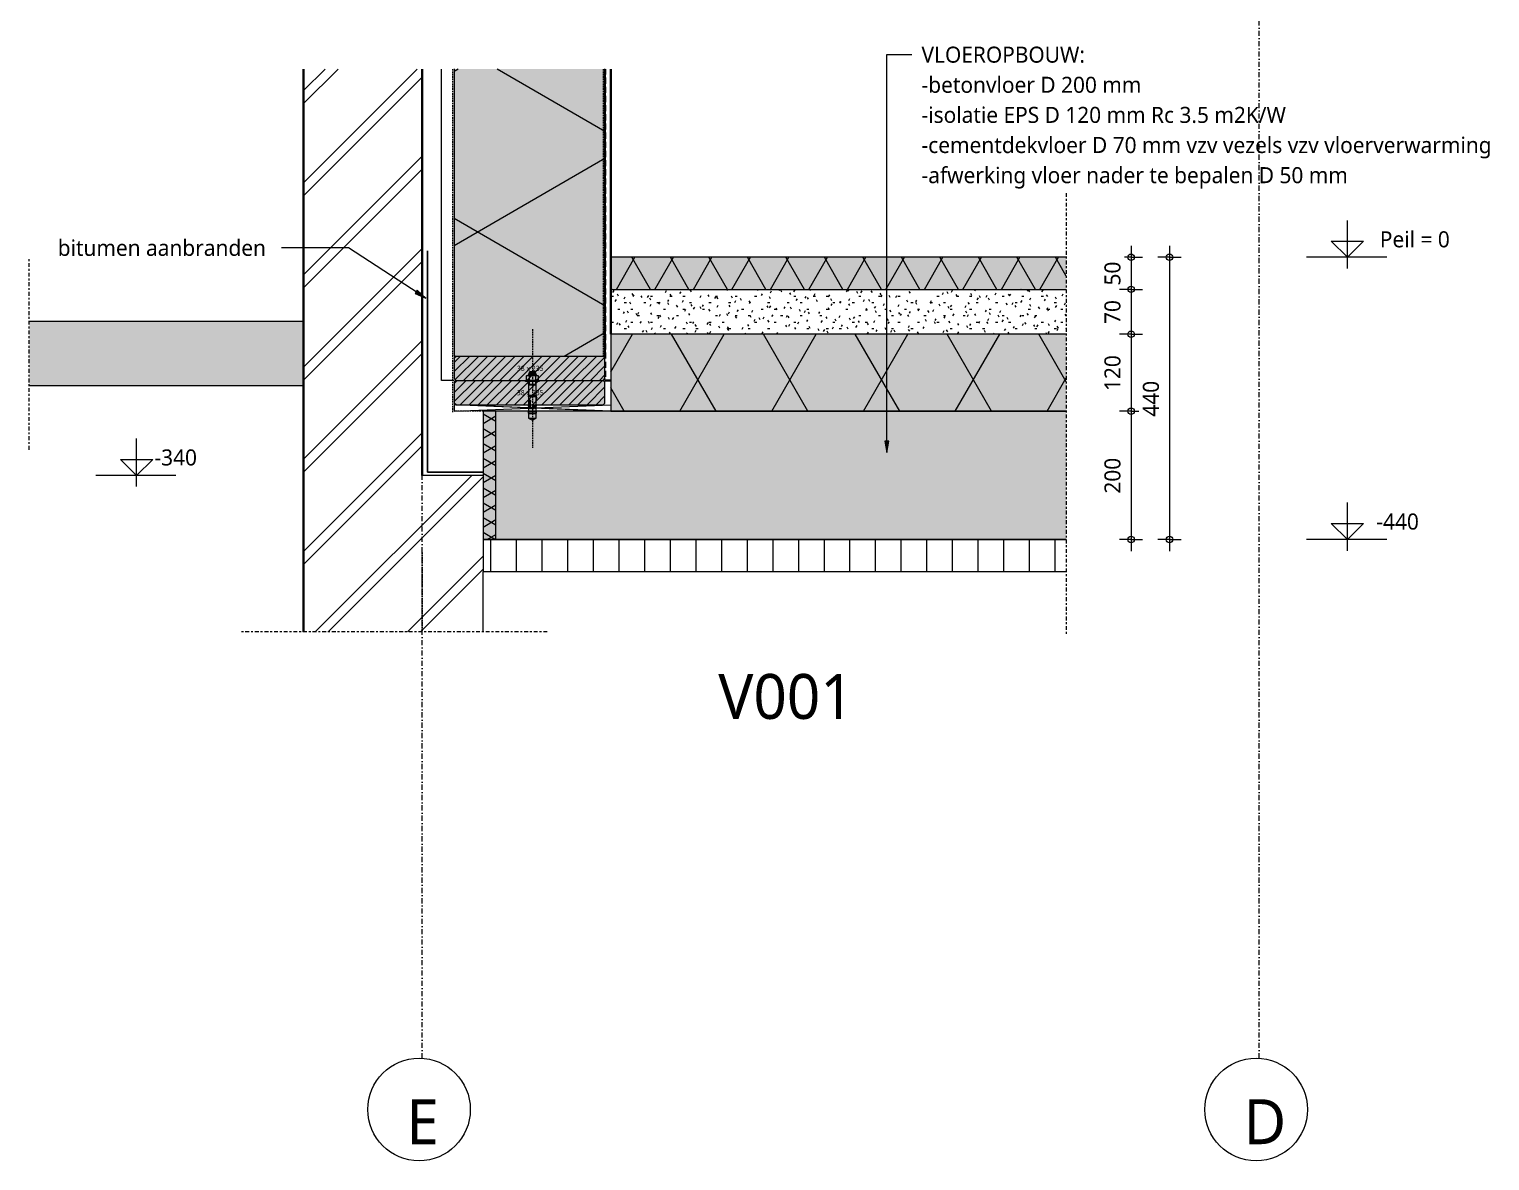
# Model space of a CAD drawing. Header units: millimetres. Extents: x 1789 to 13769, y 2055 to 27197.
# Drawn here: x 2120 to 4398, y 20851 to 22616 of the extents above; entities that cross this region are included whole.
import ezdxf

# ---------------------------------------------------------------- set-up
doc = ezdxf.new("R2010")
doc.units = ezdxf.units.MM
for name, pattern in [('MV_center', [15, 6, -3, 3, -3]), ('MV_hidden', [3.75, 2.5, -1.25]), ('MV_stramien', [16, 8, -4, 0, -4])]:
    doc.linetypes.add(name, pattern=pattern)
for name, color, linetype, lineweight in [('A-ANNO-DIMS', 211, 'Continuous', 13), ('A-ANNO-DIMS-10', 211, 'Continuous', 13), ('A-ANNO-NOTE', 131, 'Continuous', 18), ('A-DETL', 90, 'Continuous', 13), ('A-DETL-GENF', 92, 'Continuous', 18), ('A-DETL-MEDM', 33, 'Continuous', 18), ('G-ANNO-TEXT', 231, 'Continuous', 13)]:
    doc.layers.add(name, color=color, linetype=linetype, lineweight=lineweight)
doc.styles.add('Segoe UI', font='segoeui.ttf', dxfattribs={"height": 8})
doc.styles.add('Segoe UI_2', font='segoeui.ttf', dxfattribs={"height": 25})
doc.styles.add('Segoe UI_3', font='segoeui.ttf', dxfattribs={"height": 70})
doc.styles.add('Segoe UI_B', font='segoeui.ttf', dxfattribs={"height": 25})
doc.dimstyles.new('2_5_mm_1', dxfattribs={"dimscale": 304.8, "dimtxt": 26.184099, "dimasz": 0.032808, "dimexe": 0.059055, "dimexo": 0.0625, "dimgap": 0.029528, "dimtad": 1, "dimdec": 0, "dimzin": 0, "dimdsep": 46, "dimtxsty": 'Segoe UI_2', "dimblk1": 'DOTBLANK', "dimblk2": 'DOTBLANK', "dimsah": 1, "dimcen": 0.09, "dimdle": 0.059055, "dimazin": 0, "dimtfac": 1, "dimtdec": 4, "dimtix": 1, "dimtmove": 0, "dimatfit": 3, "dimfxl": 0.059055, "dimfxlon": 1, "dimtvp": 1, "dimtfill": 1, "dimtolj": 1, "dimtzin": 0, "dimarcsym": 2})

# ---------------------------------------------------------------- blocks, each defined once
blk = doc.blocks.new('NLRS_00_DI_maskeer - Type 1-4234634-Details Restauratie 1-10')
at = {"layer": 'A-DETL-GENF', "linetype": 'MV_center'}
blk.add_line((200, 0), (-100, 0), dxfattribs=at)
blk = doc.blocks.new('NLRS_00_DI_maskeer - Type 1-4234650-Details Restauratie 1-10')
at = {"layer": 'A-DETL-GENF', "linetype": 'MV_center'}
blk.add_line((380, 0), (-100, 0), dxfattribs=at)
blk = doc.blocks.new('42 isolatie - Type 1-3775360-Details Restauratie 1-10')
at = {"layer": 'A-DETL-GENF'}
blk.add_hatch(color=256, dxfattribs=at).paths.add_polyline_path([(200.3, 20.8), (0.3, 20.8), (0.3, 0.8), (200.3, 0.8)])
at = {"layer": 'A-DETL-GENF', "lineweight": 13}
h = blk.add_hatch(dxfattribs=at)
h.set_pattern_fill('FP_32', color=256, style=0, pattern_type=2)
h.set_pattern_definition([(60, (-2355.522, 120.812), (-17.32051, 10), []), (120, (-2355.522, 120.812), (-17.32051, -10), [])])
h.paths.add_polyline_path([(200.3, 20.8), (0.3, 20.8), (0.3, 0.8), (200.3, 0.8)])
at = {"layer": 'A-DETL-GENF'}
for p, q in [((200.3, 20.8), (0.3, 20.8)), ((0.3, 20.8), (0.3, 0.8)), ((200.3, 20.8), (0.3, 20.8)), ((0.3, 20.8), (0.3, 0.8)), ((0.3, 0.8), (200.3, 0.8)), ((0.3, 0.8), (200.3, 0.8)), ((200.3, 0.8), (200.3, 20.8))]:
    blk.add_line(p, q, dxfattribs=at)
blk = doc.blocks.new('42 isolatie - Type 1-3773478-Details Restauratie 1-10')
at = {"layer": 'A-DETL-GENF'}
blk.add_hatch(color=256, dxfattribs=at).paths.add_polyline_path([(710.8, 0.8), (710.8, 50.8), (0.3, 50.8), (0.3, 0.8)])
at = {"layer": 'A-DETL-GENF', "lineweight": 13}
h = blk.add_hatch(dxfattribs=at)
h.set_pattern_fill('FP_24', color=256, style=0, pattern_type=2)
h.set_pattern_definition([(60, (0, 0), (-45.0333, 26), []), (120, (0, 0), (-45.0333, -26), [])])
h.paths.add_polyline_path([(710.8, 0.8), (710.8, 50.8), (0.3, 50.8), (0.3, 0.8)])
at = {"layer": 'A-DETL-GENF'}
for p, q in [((710.8, 50.8), (0.3, 50.8)), ((0.3, 50.8), (0.3, 0.8)), ((710.8, 50.8), (0.3, 50.8)), ((0.3, 50.8), (0.3, 0.8)), ((0.3, 0.8), (710.8, 0.8)), ((0.3, 0.8), (710.8, 0.8))]:
    blk.add_line(p, q, dxfattribs=at)
blk = doc.blocks.new('42 isolatie - Type 1-3773431-Details Restauratie 1-10')
at = {"layer": 'A-DETL-GENF'}
blk.add_hatch(color=256, dxfattribs=at).paths.add_polyline_path([(0.3, 3.6), (0.3, 0.8), (447.8, 0.8), (447.8, 235.8), (0.3, 235.8), (0.3, 219.7)])
at = {"layer": 'A-DETL-GENF', "lineweight": 13}
h = blk.add_hatch(dxfattribs=at)
h.set_pattern_fill('FP_20', color=256, style=0, pattern_type=2)
h.set_pattern_definition([(60, (-1986.72, 235.79), (-203.516, 117.5), []), (120, (-1986.72, 235.79), (-203.516, -117.5), [])])
h.paths.add_polyline_path([(0.3, 3.6), (0.3, 0.8), (447.8, 0.8), (447.8, 235.8), (0.3, 235.8), (0.3, 219.7)])
at = {"layer": 'A-DETL-GENF'}
for p, q in [((447.8, 235.8), (0.3, 235.8)), ((0.3, 235.8), (0.3, 233)), ((447.8, 235.8), (0.3, 235.8)), ((0.3, 233), (0.3, 3.6)), ((0.3, 3.6), (0.3, 0.8)), ((0.3, 0.8), (447.8, 0.8)), ((0.3, 0.8), (447.8, 0.8))]:
    blk.add_line(p, q, dxfattribs=at)
blk = doc.blocks.new('42 isolatie - Type 1-3775101-Details Restauratie 1-10')
at = {"layer": 'A-DETL-GENF'}
blk.add_hatch(color=256, dxfattribs=at).paths.add_polyline_path([(710.8, 0.8), (710.8, 120.8), (0.3, 120.8), (0.3, 0.8)])
at = {"layer": 'A-DETL-GENF', "lineweight": 13}
h = blk.add_hatch(dxfattribs=at)
h.set_pattern_fill('FP_1', color=256, style=0, pattern_type=2)
h.set_pattern_definition([(60, (12.83, 244.8), (-107.387, 62), []), (120, (12.83, 244.8), (-107.387, -62), [])])
h.paths.add_polyline_path([(710.8, 0.8), (710.8, 120.8), (0.3, 120.8), (0.3, 0.8)])
at = {"layer": 'A-DETL-GENF'}
for p, q in [((710.8, 120.8), (0.3, 120.8)), ((0.3, 120.8), (0.3, 0.8)), ((710.8, 120.8), (0.3, 120.8)), ((0.3, 120.8), (0.3, 0.8)), ((0.3, 0.8), (710.8, 0.8)), ((0.3, 0.8), (710.8, 0.8))]:
    blk.add_line(p, q, dxfattribs=at)
blk = doc.blocks.new('00 hout_rechthoekig_sls - SLS 38x235-3447277-Details Restauratie 1-10')
at = {"layer": 'A-DETL-GENF'}
blk.add_hatch(color=256, dxfattribs=at).paths.add_polyline_path([(16.1, -38), (232.2, -38), (235, -35.2), (235, -2.8), (232.2, 0), (2.8, 0), (0, -2.8), (0, -35.2), (2.8, -38)])
at = {"layer": 'A-DETL-MEDM', "lineweight": 13}
h = blk.add_hatch(dxfattribs=at)
h.set_pattern_fill('FP_58', color=256, style=0, pattern_type=2)
h.set_pattern_definition([(45, (-2782.923, -22068.048), (-7.071068, 7.071068), [])])
h.paths.add_polyline_path([(16.1, -38), (232.2, -38), (235, -35.2), (235, -2.8), (232.2, 0), (2.8, 0), (0, -2.8), (0, -35.2), (2.8, -38)])
at = {"layer": 'A-DETL-MEDM'}
for p, q in [((0, -2.8), (2.8, 0)), ((2.8, 0), (0, -2.8)), ((232.2, 0), (235, -2.8)), ((0, -2.8), (0, -35.2)), ((232.2, 0), (235, -2.8)), ((235, -35.2), (235, -2.8)), ((2.8, -38), (0, -35.2)), ((0, -35.2), (2.8, -38)), ((2.8, -38), (232.2, -38)), ((235, -35.2), (232.2, -38)), ((232.2, -38), (235, -35.2))]:
    blk.add_line(p, q, dxfattribs=at)
blk = doc.blocks.new('00 hout_rechthoekig_sls - SLS 38x235-V24-Details Restauratie 1-10')
at = {"layer": 'A-DETL-GENF'}
blk.add_hatch(color=256, dxfattribs=at).paths.add_polyline_path([(16.1, -38), (232.2, -38), (235, -35.2), (235, -2.8), (232.2, 0), (2.8, 0), (0, -2.8), (0, -35.2), (2.8, -38)])
at = {"layer": 'A-DETL-MEDM', "lineweight": 13}
h = blk.add_hatch(dxfattribs=at)
h.set_pattern_fill('FP_59', color=256, style=0, pattern_type=2)
h.set_pattern_definition([(45, (-2782.923, -22106.048), (-7.071068, 7.071068), [])])
h.paths.add_polyline_path([(16.1, -38), (232.2, -38), (235, -35.2), (235, -2.8), (232.2, 0), (2.8, 0), (0, -2.8), (0, -35.2), (2.8, -38)])
at = {"layer": 'A-DETL-MEDM'}
for p, q in [((0, -2.8), (2.8, 0)), ((2.8, 0), (0, -2.8)), ((2.8, 0), (232.2, 0)), ((232.2, 0), (235, -2.8)), ((0, -2.8), (0, -35.2)), ((232.2, 0), (235, -2.8)), ((235, -35.2), (235, -2.8)), ((2.8, -38), (0, -35.2)), ((0, -35.2), (2.8, -38)), ((2.8, -38), (232.2, -38)), ((235, -35.2), (232.2, -38)), ((232.2, -38), (235, -35.2))]:
    blk.add_line(p, q, dxfattribs=at)
blk = doc.blocks.new('28 snelboutanker 2d - Snelboutanker M12-3577385-Details Restauratie 1-10')
at = {"layer": 'A-DETL-GENF', "lineweight": 5}
for p, q in [((-10.5, 1.6), (-8.5, 1.6)), ((-10.5, 0), (-10.5, 1.6)), ((10.5, 0), (-10.5, 0)), ((-9.2, 9), (-8.5, 9.4)), ((-9.2, 2), (-9.2, 9)), ((-8.5, 1.6), (-9.2, 2)), ((-8.5, 9.4), (8.5, 9.4)), ((8.5, 1.6), (-8.5, 1.6)), ((-6, 10.7), (-4.7, 12.7)), ((-6, 10.7), (6, 10.7)), ((-6, 10.7), (-6, 9.4)), ((-5, 8.8), (-5, 2.3)), ((-4.7, 13.8), (-4.3, 14.9)), ((-4.7, 13.8), (-4.7, 12.7)), ((-4.7, 13.8), (4.8, 13.8)), ((-4.7, 12.7), (4.8, 12.7)), ((4.4, 14.9), (-4.3, 14.9)), ((4.4, 14.9), (4.8, 13.8)), ((4.8, 12.7), (4.8, 13.8)), ((4.8, 12.7), (6, 10.7)), ((5, 8.8), (5, 2.4)), ((6, 10.7), (6, 9.4)), ((8.5, 9.4), (9.2, 9)), ((9.2, 2), (8.5, 1.6)), ((8.5, 1.6), (10.5, 1.6)), ((9.2, 9), (9.2, 2)), ((10.5, 1.6), (10.5, 0)), ((-6, 0), (-6, -4.1)), ((-6, -4.1), (-6, 0)), ((-5.5, -5), (-6, -4.1)), ((-6, -4.1), (6, -4.1)), ((-5.9, -22.2), (5.9, -22.2)), ((-5.9, -24.2), (-5.9, -22.2)), ((-5.5, -22), (-5.5, -5)), ((-5.5, -5), (5.5, -5)), ((5.5, -22), (-5.5, -22)), ((-5.2, 0), (-5.2, -4.1)), ((5.2, -4.1), (5.2, 0)), ((5.5, -5), (6, -4.1)), ((5.5, -5), (5.5, -22)), ((5.9, -22.2), (5.9, -24.2)), ((6, -4.1), (6, 0)), ((-6, -38.6), (-6.4, -37.2)), ((-4.9, -37.2), (-6.4, -37.2)), ((-6, -24.2), (-6, -57)), ((-6, -38.6), (-4.9, -38.6)), ((-5.4, -40.2), (-6, -42)), ((-6, -40.2), (-4.1, -40.2)), ((-6, -42), (-4.3, -42)), ((5.9, -24.2), (-5.9, -24.2)), ((-5.9, -46.8), (-5.4, -43.2)), ((-4.2, -40.7), (-5.6, -40.7)), ((-5.5, -37.2), (-5.5, -38.6)), ((-5.4, -43.2), (-5.2, -42)), ((-5.3, -31.7), (-5, -30.7)), ((1, -24.2), (-5, -24.2)), ((-4.9, -37.2), (-4.9, -38.6)), ((-4.1, -40.2), (-4.6, -42)), ((-3.7, -32.2), (-4.4, -31.4)), ((-4.3, -40.2), (-4.3, -31.6)), ((-4.3, -42), (-3.7, -40.2)), ((-4.1, -31.8), (-4.1, -40.2)), ((-3.7, -40.2), (-3.7, -32.2)), ((-3.6, -31.7), (-3.6, -40.2)), ((-3.6, -40.2), (-3.5, -42)), ((-3.6, -40.2), (6, -40.2)), ((-3.6, -40.7), (5.6, -40.7)), ((-3.5, -42), (3.1, -42)), ((0.8, -38.6), (0.8, -37.2)), ((0.8, -37.2), (5.9, -37.2)), ((5.9, -38.6), (0.8, -38.6)), ((3.1, -42), (3.1, -41.2)), ((3.1, -41.2), (4.8, -41.2)), ((4.4, -42), (4.4, -41.2)), ((6, -42), (4.4, -42)), ((4.8, -41.2), (4.8, -42)), ((5.2, -42), (5.4, -43.2)), ((5.3, -24.2), (5.3, -25.2)), ((5.3, -25.2), (6.7, -25.2)), ((5.4, -31.4), (6, -32.2)), ((5.4, -40.2), (6, -42)), ((5.4, -43.2), (5.9, -46.8)), ((5.9, -37.2), (5.9, -38.6)), ((6, -57), (6, -24.2)), ((6.7, -25.2), (6, -28)), ((-6, -57), (0.2, -60.2)), ((-6, -57), (6, -57)), ((5.9, -46.8), (-5.9, -46.8)), ((-5.9, -49.2), (-5.9, -46.8)), ((5.9, -49.2), (-5.9, -49.2)), ((-5.1, -50), (5.1, -50)), ((0.2, -60.2), (6, -57)), ((5.9, -46.8), (5.9, -49.2))]:
    blk.add_line(p, q, dxfattribs=at)
for centre, radius, start, end in [((-7.1, 5.1), 4.25, 61.472, 119.7325), ((-7.4, 5.9), 4.25, 245.0076, 303.4384), ((0, -14.6), 24, 77.9326, 102.0231), ((0, 25.8), 24, 257.9769, 282.0674), ((7.1, 4.8), 4.53, 62.3879, 117.8864), ((7.4, 5.9), 4.25, 235.2914, 294.9924), ((-5.4, -24.8), 0.6, 89.8954, 180), ((-3.9, -31), 1.78, 84.9998, 188.2319), ((-5.4, -31.4), 0.356, 150.6084, 288.882), ((-3.3, -31.2), 2.05, 103.7381, 195.3956), ((-2.9, -31.2), 2.1, 109.438, 164.2427), ((-4.2, -31.1), 1.91, 354.1759, 78.0781), ((-2.6, -31.4), 0.341, 227.5131, 29.3441), ((11.1, -31.5), 5.66, 167.2611, 178.8521), ((7.4, -30.7), 1.88, 136.4811, 166.2224), ((-5.1, -49.2), 0.8, 180, 270), ((5.1, -49.2), 0.8, 270, 0)]:
    blk.add_arc(centre, radius, start, end, dxfattribs=at)
for points in [[(-5.3, -31.7), (-4.9, -31.2), (-4.4, -30.8), (-4.3, -31.6)], [(-2.8, -31.7), (-3.2, -31.2), (-3.6, -30.9), (-3.6, -31.7)]]:
    blk.add_open_spline(points, degree=3, dxfattribs=at)
blk = doc.blocks.new('NLRS_00_DI_maskeer - Type 1-4234648-Details Restauratie 1-10')
at = {"layer": 'A-DETL-GENF', "linetype": 'MV_center'}
blk.add_line((-100, 0), (590, 0), dxfattribs=at)
blk = doc.blocks.new('DIMBLOCK177-Details Restauratie 1-10')
at = {"layer": 'A-ANNO-DIMS-10'}
for p, q in [((3838.4, 22260), (3820.4, 22260)), ((3838.4, 22278), (3838.4, 22210)), ((3838.4, 22260), (3856.4, 22260)), ((3838.4, 22210), (3820.4, 22210)), ((3838.4, 22210), (3856.4, 22210))]:
    blk.add_line(p, q, dxfattribs=at)
for centre in [(3838.4, 22260), (3838.4, 22210)]:
    blk.add_circle(centre, 5, dxfattribs=at)
at = {"layer": 'A-ANNO-DIMS-10', "color": 0, "insert": (3796.8, 22216), "char_height": 25, "width": 45.703, "attachment_point": 1, "rotation": 90, "line_spacing_factor": 1.142579, "style": 'Segoe UI_2', "bg_fill": 3, "box_fill_scale": 1.25, "bg_fill_color": 9, "bg_fill_true_color": 13158600, "bg_fill_transparency": 0}
blk.add_mtext('50', dxfattribs=at)
blk = doc.blocks.new('_DotBlank')
at = {"color": 0, "linetype": 'ByBlock', "lineweight": -2}
blk.add_line((-0.5, 0), (-1, 0), dxfattribs=at)
blk.add_circle((0, 0), 0.5, dxfattribs=at)
blk = doc.blocks.new('DIMBLOCK178-Details Restauratie 1-10')
at = {"layer": 'A-ANNO-DIMS-10'}
for p, q in [((3838.4, 22210), (3820.4, 22210)), ((3838.4, 22210), (3838.4, 22140)), ((3838.4, 22210), (3856.4, 22210)), ((3838.4, 22140), (3820.4, 22140)), ((3838.4, 22140), (3856.4, 22140))]:
    blk.add_line(p, q, dxfattribs=at)
for centre in [(3838.4, 22210), (3838.4, 22140)]:
    blk.add_circle(centre, 5, dxfattribs=at)
at = {"layer": 'A-ANNO-DIMS-10', "color": 0, "insert": (3796.8, 22156), "char_height": 25, "width": 45.703, "attachment_point": 1, "rotation": 90, "line_spacing_factor": 1.142579, "style": 'Segoe UI_2', "bg_fill": 3, "box_fill_scale": 1.25, "bg_fill_color": 9, "bg_fill_true_color": 13158600, "bg_fill_transparency": 0}
blk.add_mtext('70', dxfattribs=at)
blk = doc.blocks.new('DIMBLOCK179-Details Restauratie 1-10')
at = {"layer": 'A-ANNO-DIMS-10'}
for p, q in [((3838.4, 22140), (3820.4, 22140)), ((3838.4, 22140), (3838.4, 22020)), ((3838.4, 22140), (3856.4, 22140)), ((3838.4, 22020), (3820.4, 22020)), ((3838.4, 22020), (3856.4, 22020))]:
    blk.add_line(p, q, dxfattribs=at)
for centre in [(3838.4, 22140), (3838.4, 22020)]:
    blk.add_circle(centre, 5, dxfattribs=at)
at = {"layer": 'A-ANNO-DIMS-10', "color": 0, "insert": (3796.8, 22051.5), "char_height": 25, "width": 68.555, "attachment_point": 1, "rotation": 90, "line_spacing_factor": 1.142579, "style": 'Segoe UI_2', "bg_fill": 3, "box_fill_scale": 1.25, "bg_fill_color": 9, "bg_fill_true_color": 13158600, "bg_fill_transparency": 0}
blk.add_mtext('120', dxfattribs=at)
blk = doc.blocks.new('DIMBLOCK180-Details Restauratie 1-10')
at = {"layer": 'A-ANNO-DIMS-10'}
for p, q in [((3838.4, 22020), (3820.4, 22020)), ((3838.4, 22020), (3838.4, 21802)), ((3838.4, 22020), (3856.4, 22020)), ((3838.4, 21820), (3820.4, 21820)), ((3838.4, 21820), (3856.4, 21820))]:
    blk.add_line(p, q, dxfattribs=at)
for centre in [(3838.4, 22020), (3838.4, 21820)]:
    blk.add_circle(centre, 5, dxfattribs=at)
at = {"layer": 'A-ANNO-DIMS-10', "color": 0, "insert": (3796.8, 21891.5), "char_height": 25, "width": 68.555, "attachment_point": 1, "rotation": 90, "line_spacing_factor": 1.142579, "style": 'Segoe UI_2', "bg_fill": 3, "box_fill_scale": 1.25, "bg_fill_color": 9, "bg_fill_true_color": 13158600, "bg_fill_transparency": 0}
blk.add_mtext('200', dxfattribs=at)
blk = doc.blocks.new('DIMBLOCK181-Details Restauratie 1-10')
at = {"layer": 'A-ANNO-DIMS-10'}
for p, q in [((3898.4, 22260), (3880.4, 22260)), ((3898.4, 22278), (3898.4, 21802)), ((3898.4, 22260), (3916.4, 22260)), ((3898.4, 21820), (3880.4, 21820)), ((3898.4, 21820), (3916.4, 21820))]:
    blk.add_line(p, q, dxfattribs=at)
for centre in [(3898.4, 22260), (3898.4, 21820)]:
    blk.add_circle(centre, 5, dxfattribs=at)
at = {"layer": 'A-ANNO-DIMS-10', "color": 0, "insert": (3856.8, 22011.5), "char_height": 25, "width": 68.555, "attachment_point": 1, "rotation": 90, "line_spacing_factor": 1.142579, "style": 'Segoe UI_2', "bg_fill": 3, "box_fill_scale": 1.25, "bg_fill_color": 9, "bg_fill_true_color": 13158600, "bg_fill_transparency": 0}
blk.add_mtext('440', dxfattribs=at)

msp = doc.modelspace()

# ---------------------------------------------------------------- hatches: boundary and pattern name
at = {"layer": 'A-DETL-GENF', "lineweight": 13}
h = msp.add_hatch(dxfattribs=at)
h.set_pattern_fill('FP_25', color=57, style=0, pattern_type=2)
h.set_pattern_definition([(45, (0, 0), (-71.84205, 71.84205), []), (45, (20.32, 0), (-71.84205, 71.84205), [])])
h.paths.add_polyline_path([(2799, 21676), (2827.9, 21676), (2827.9, 21920), (2732.9, 21920), (2732.9, 22553.5), (2547.9, 22553.5), (2547.9, 21676), (2560.4, 21676)])
h = msp.add_hatch(dxfattribs=at)
h.set_pattern_fill('FP_3', color=250, style=0, pattern_type=2)
h.set_pattern_definition([(90, (0, 0), (-19.05, 1e-15), []), (90, (9.525, 0), (-19.05, 1e-15), [9.525, -4.762])])
h.paths.add_polyline_path([(3017.9, 22068), (3026.9, 22068), (3026.9, 22553.5), (3017.9, 22553.5), (3017.9, 22070.9)])
h = msp.add_hatch(dxfattribs=at)
h.set_pattern_fill('FP_7', color=253, style=0, pattern_type=2)
h.set_pattern_definition([(0, (0, 0), (40.64, 10.16), [3.353, -27.127, 3.353, -27.127, -162.56]), (0, (0, 0), (40.64, 10.16), [-60.96, 3.353, -57.607, 3.353, -27.127, -71.12]), (0, (0, 0), (40.64, 10.16), [-152.4, 3.353, -16.967, 3.353, -47.447]), (120, (15.24, 5.08), (-29.118818, 30.1152724), [3.353, -27.127, 3.353, -27.127, -162.56]), (120, (15.24, 5.08), (-29.118818, 30.1152724), [-60.96, 3.353, -57.607, 3.353, -27.127, -71.12]), (120, (15.24, 5.08), (-29.118818, 30.1152724), [-152.4, 3.353, -16.967, 3.353, -47.447]), (240, (20.32, 25.4), (-11.521182, -40.2752724), [3.353, -27.127, 3.353, -27.127, -162.56]), (240, (20.32, 25.4), (-11.521182, -40.2752724), [-60.96, 3.353, -57.607, 3.353, -27.127, -71.12]), (240, (20.32, 25.4), (-11.521182, -40.2752724), [-152.4, 3.353, -16.967, 3.353, -47.447])])
h.paths.add_polyline_path([(3737.4, 22140), (3737.4, 22210), (3026.9, 22210), (3026.9, 22140)])
at = {"layer": 'A-DETL-GENF'}
for color, points in [(254, [(2119.9, 22060), (2547.9, 22060), (2547.9, 22160), (2119.9, 22160)]), (9, [(2847.9, 21820), (3737.4, 21820), (3737.4, 22020), (2847.9, 22020)])]:
    msp.add_hatch(color=color, dxfattribs=at).paths.add_polyline_path(points)
at = {"layer": 'A-DETL-GENF', "lineweight": 13}
h = msp.add_hatch(dxfattribs=at)
h.set_pattern_fill('FP_66', color=253, style=0, pattern_type=2)
h.set_pattern_definition([(90, (0, 0), (-40, 2e-15), [])])
h.paths.add_polyline_path([(2827.9, 21770), (3737.4, 21770), (3737.4, 21820), (2827.9, 21820)])
at = {"layer": 'G-ANNO-TEXT'}
for points in [[(2738.5, 22196.3), (2725.1, 22208.8), (2721.7, 22203.5)], [(3457.5, 21955.5), (3460.7, 21973.5), (3454.3, 21973.5)]]:
    msp.add_hatch(color=7, dxfattribs=at).paths.add_polyline_path(points)

# ---------------------------------------------------------------- linework, layer by layer
at = {"layer": 'A-DETL', "linetype": 'MV_stramien', "lineweight": 18}
for p, q in [((4038.4, 21011.3), (4038.4, 25434.2)), ((2732.9, 21011.3), (2732.9, 22553.5))]:
    msp.add_line(p, q, dxfattribs=at)
at = {"layer": 'A-DETL', "lineweight": 35}
for p, q in [((2547.9, 22553.5), (2547.9, 21676)), ((2732.9, 21920), (2732.9, 22553.5)), ((3017.9, 22553.5), (3017.9, 22106)), ((3026.9, 22140), (3026.9, 22553.5)), ((3026.9, 22210), (3026.9, 22140)), ((3017.9, 22068), (3026.9, 22068))]:
    msp.add_line(p, q, dxfattribs=at)
at = {"layer": 'A-DETL', "lineweight": 18}
for p, q in [((2762.9, 22068), (2762.9, 22553.5)), ((4175.7, 22242.6), (4175.7, 22317.6)), ((4175.7, 22260), (4150.7, 22285)), ((4150.7, 22285), (4200.7, 22285)), ((4175.7, 22260), (4200.7, 22285)), ((4237.1, 22260), (4112.1, 22260)), ((2547.9, 22160), (2119.9, 22160)), ((2119.9, 22060), (2547.9, 22060)), ((2782.9, 22068), (2762.9, 22068)), ((3017.9, 22020), (2782.9, 22030)), ((3026.9, 22020), (2782.9, 22030)), ((2782.9, 22020), (3026.9, 22030)), ((2782.9, 22030), (2782.9, 22020)), ((3026.9, 22020), (2847.9, 22020)), ((3737.4, 22020), (3026.9, 22020)), ((2287.5, 21902.6), (2287.5, 21977.6)), ((2287.5, 21920), (2262.5, 21945)), ((2262.5, 21945), (2312.5, 21945)), ((2287.5, 21920), (2312.5, 21945)), ((2348.8, 21920), (2223.8, 21920)), ((2827.9, 21920), (2732.9, 21920)), ((4175.7, 21802.6), (4175.7, 21877.6)), ((4175.7, 21820), (4150.7, 21845)), ((4150.7, 21845), (4200.7, 21845)), ((4175.7, 21820), (4200.7, 21845)), ((2827.9, 21820), (2827.9, 21770)), ((3737.4, 21820), (2827.9, 21820)), ((2847.9, 21820), (3737.4, 21820)), ((4237.1, 21820), (4112.1, 21820)), ((2827.9, 21676), (2827.9, 21770)), ((2827.9, 21770), (3737.4, 21770))]:
    msp.add_line(p, q, dxfattribs=at)
at = {"layer": 'A-DETL', "linetype": 'MV_hidden', "lineweight": 18}
for p, q in [((2779.9, 22553.5), (2779.9, 22018.2)), ((3014.9, 22553.5), (3014.9, 22106)), ((2904.7, 22148), (2904.7, 21963)), ((3026.9, 22020), (2782.9, 22020))]:
    msp.add_line(p, q, dxfattribs=at)
at = {"layer": 'A-DETL', "lineweight": 25}
for p, q in [((2740.9, 22269.8), (2740.9, 21924.8)), ((2740.9, 21924.8), (2827.9, 21924.8))]:
    msp.add_line(p, q, dxfattribs=at)
at = {"layer": 'A-DETL', "linetype": 'MV_hidden', "lineweight": 25}
msp.add_line((2732.9, 21800), (2732.9, 21676), dxfattribs=at)
at = {"layer": 'A-DETL', "lineweight": 18}
for centre in [(2727.9, 20931.4), (4033.4, 20931.4)]:
    msp.add_circle(centre, 80, dxfattribs=at)
at = {"layer": 'G-ANNO-TEXT', "color": 250}
for p, q in [((3457.5, 22575.9), (3496.6, 22575.9)), ((3457.5, 21955.5), (3457.5, 22575.9)), ((2514.2, 22274.7), (2513.6, 22274.7)), ((2618, 22274.7), (2514.2, 22274.7)), ((2738.5, 22196.3), (2618, 22274.7)), ((2725.1, 22208.8), (2721.7, 22203.5)), ((2721.7, 22203.5), (2738.5, 22196.3)), ((2738.5, 22196.3), (2725.1, 22208.8)), ((3460.7, 21973.5), (3454.3, 21973.5)), ((3454.3, 21973.5), (3457.5, 21955.5)), ((3457.5, 21955.5), (3460.7, 21973.5))]:
    msp.add_line(p, q, dxfattribs=at)

# ---------------------------------------------------------------- block references
at = {"layer": 'A-DETL-GENF'}
for name, p, rotation in [('42 isolatie - Type 1-3773431-Details Restauratie 1-10', (3018.7, 22105.8), 89.9999999999992), ('42 isolatie - Type 1-3775360-Details Restauratie 1-10', (2827.1, 22020.3), 270)]:
    msp.add_blockref(name, p, dxfattribs=dict(at, rotation=rotation))
at = {"layer": 'A-DETL-GENF', "linetype": 'MV_center', "rotation": 270}
for name, p in [('NLRS_00_DI_maskeer - Type 1-4234648-Details Restauratie 1-10', (3737.4, 22260)), ('NLRS_00_DI_maskeer - Type 1-4234634-Details Restauratie 1-10', (2119.9, 22160))]:
    msp.add_blockref(name, p, dxfattribs=at)
at = {"layer": 'A-DETL-GENF'}
for name, p in [('42 isolatie - Type 1-3773478-Details Restauratie 1-10', (3026.6, 22209.2)), ('42 isolatie - Type 1-3775101-Details Restauratie 1-10', (3026.6, 22019.2))]:
    msp.add_blockref(name, p, dxfattribs=at)
at = {"layer": 'A-DETL-GENF', "lineweight": 5}
msp.add_blockref('28 snelboutanker 2d - Snelboutanker M12-3577385-Details Restauratie 1-10', (2904.7, 22066.4), dxfattribs=at)
at = {"layer": 'A-DETL-GENF', "linetype": 'MV_center'}
msp.add_blockref('NLRS_00_DI_maskeer - Type 1-4234650-Details Restauratie 1-10', (2547.9, 21676), dxfattribs=at)
at = {"layer": 'A-DETL-MEDM'}
for name, p in [('00 hout_rechthoekig_sls - SLS 38x235-V24-Details Restauratie 1-10', (2782.9, 22106)), ('00 hout_rechthoekig_sls - SLS 38x235-3447277-Details Restauratie 1-10', (2782.9, 22068))]:
    msp.add_blockref(name, p, dxfattribs=at)

# ---------------------------------------------------------------- texts
at = {"layer": 'A-ANNO-NOTE', "lineweight": 13, "char_height": 8, "width": 55.316, "attachment_point": 1, "style": 'Segoe UI'}
for insert in [(2880.5, 22090.9), (2880.5, 22052.9)]:
    msp.add_mtext('38 x 235', dxfattribs=dict(at, insert=insert))
at = {"layer": 'G-ANNO-TEXT', "color": 7, "attachment_point": 1}
for s, insert, char_height, width, style in [('VLOEROPBOUW:', (3511.6, 22588.4), 25, 334.304, 'Segoe UI_B'), ('-betonvloer D 200 mm', (3511.6, 22541.4), 25, 428.903, 'Segoe UI_2'), ('-isolatie EPS D 120 mm Rc 3.5 m2K/W', (3511.6, 22494.5), 25, 716.709, 'Segoe UI_2'), ('-cementdekvloer D 70 mm vzv vezels vzv vloerverwarming', (3511.6, 22447.5), 25, 1093.502, 'Segoe UI_2'), ('-afwerking vloer nader te bepalen D 50 mm', (3511.6, 22400.5), 25, 820.928, 'Segoe UI_2'), ('Peil = 0', (4226.4, 22300.5), 25, 143.502, 'Segoe UI_2'), ('bitumen aanbranden', (2164.4, 22287.2), 25, 392.827, 'Segoe UI_2'), ('-340', (2315.2, 21960.5), 25, 86.582, 'Segoe UI_2'), ('-440', (4220.9, 21860.5), 25, 86.582, 'Segoe UI_2'), ('V001', (3194.7, 21610.3), 70, 272.574, 'Segoe UI_3'), ('E', (2708.3, 20947.3), 70, 61.73, 'Segoe UI_3'), ('D', (4013.8, 20947.3), 70, 85.781, 'Segoe UI_3')]:
    msp.add_mtext(s, dxfattribs=dict(at, insert=insert, char_height=char_height, width=width, style=style))

# ---------------------------------------------------------------- dimensions: what is measured, and where the dimension line sits
at = {"layer": 'A-ANNO-DIMS'}
dim = msp.add_linear_dim(base=(3838.4, 22210), p1=(3820.4, 22260), p2=(3820.4, 22210), angle=90, dimstyle='2_5_mm_1', override={"dimpost": '<>', "dimfxl": 50}, dxfattribs=at)
dim.commit()
dim.dimension.update_dxf_attribs({"geometry": 'DIMBLOCK177-Details Restauratie 1-10', "text_midpoint": (3816.5, 22235)})

# ---------------------------------------------------------------- next in the draw order: dimensions: what is measured, and where the dimension line sits
dim = msp.add_linear_dim(base=(3838.4, 22140), p1=(3820.4, 22210), p2=(3820.4, 22140), angle=90, dimstyle='2_5_mm_1', override={"dimpost": '<>', "dimfxl": 70}, dxfattribs=at)
dim.commit()
dim.dimension.update_dxf_attribs({"geometry": 'DIMBLOCK178-Details Restauratie 1-10', "text_midpoint": (3816.5, 22175)})

# ---------------------------------------------------------------- next in the draw order: dimensions: what is measured, and where the dimension line sits
dim = msp.add_linear_dim(base=(3838.4, 22020), p1=(3820.4, 22140), p2=(3820.4, 22020), angle=90, dimstyle='2_5_mm_1', override={"dimpost": '<>', "dimfxl": 120}, dxfattribs=at)
dim.commit()
dim.dimension.update_dxf_attribs({"geometry": 'DIMBLOCK179-Details Restauratie 1-10', "text_midpoint": (3816.4, 22080)})

# ---------------------------------------------------------------- next in the draw order: dimensions: what is measured, and where the dimension line sits
dim = msp.add_linear_dim(base=(3838.4, 21820), p1=(3820.4, 22020), p2=(3820.4, 21820), angle=90, dimstyle='2_5_mm_1', override={"dimpost": '<>', "dimfxl": 200}, dxfattribs=at)
dim.commit()
dim.dimension.update_dxf_attribs({"geometry": 'DIMBLOCK180-Details Restauratie 1-10', "text_midpoint": (3816.5, 21920)})

# ---------------------------------------------------------------- next in the draw order: dimensions: what is measured, and where the dimension line sits
dim = msp.add_linear_dim(base=(3898.4, 21820), p1=(3880.4, 22260), p2=(3880.4, 21820), angle=90, dimstyle='2_5_mm_1', override={"dimpost": '<>', "dimfxl": 440}, dxfattribs=at)
dim.commit()
dim.dimension.update_dxf_attribs({"geometry": 'DIMBLOCK181-Details Restauratie 1-10', "text_midpoint": (3876.5, 22040)})

doc.saveas('drawing.dxf')
